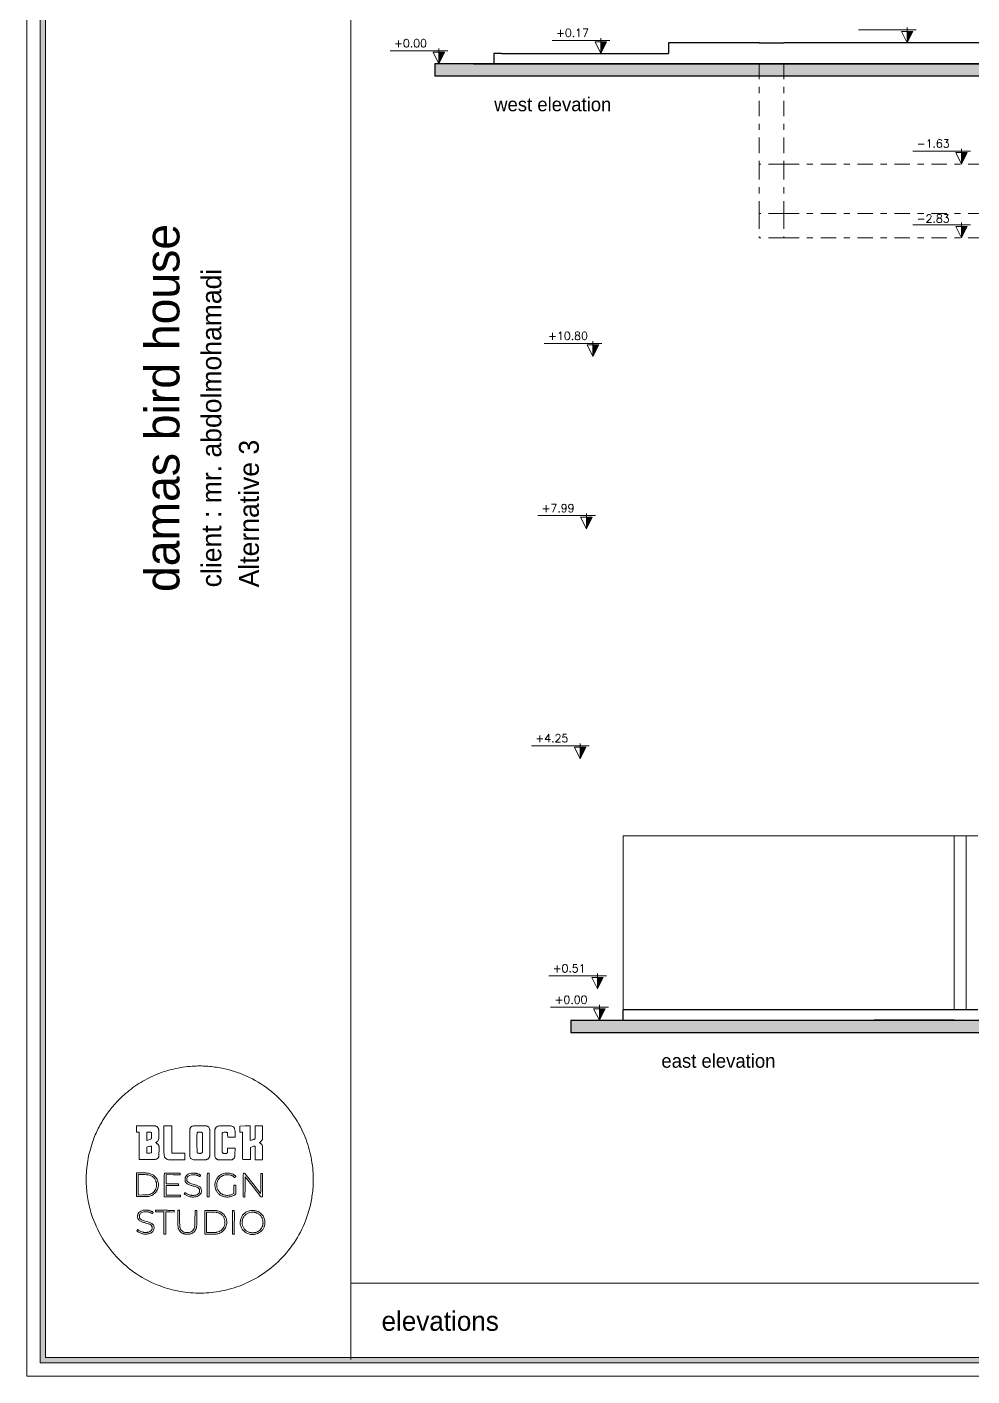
# Model space of a CAD drawing. Header units: metres. Extents: x 294 to 1101, y -498 to -355.
# Drawn here: x 536.16 to 551.52, y -492.8 to -470.87 of the extents above; entities that cross this region are included whole.
import ezdxf

# ---------------------------------------------------------------- set-up
doc = ezdxf.new("R2010")
doc.units = ezdxf.units.M
doc.linetypes.add('DASHDOT2', pattern=[0.5, 0.25, -0.125, 0, -0.125])
for name, color, linetype, lineweight in [('19-JARDINERIA', 80, 'Continuous', 0), ('D', 2, 'Continuous', 13), ('roof', 16, 'DASHDOT2', 18), ('wall', 7, 'Continuous', 25)]:
    doc.layers.add(name, color=color, linetype=linetype, lineweight=lineweight)
doc.layers.add('text', color=3, linetype='Continuous')
doc.styles.add('alalala', font='bgothm.ttf', dxfattribs={"height": 0.2})
doc.styles.add('ROMAND', font='romand.shx', dxfattribs={"height": 0.2})

msp = doc.modelspace()

# ---------------------------------------------------------------- hatches: boundary and pattern name
at = {"layer": '19-JARDINERIA'}
h = msp.add_hatch(color=251, dxfattribs=at)
h.paths.add_polyline_path([(536.373, -492.583), (585.895, -492.583), (585.895, -457.576), (536.373, -457.576)])
h.paths.add_polyline_path([(536.459, -492.497), (585.809, -492.497), (585.809, -457.662), (536.459, -457.662)], flags=16)
at = {"layer": 'wall'}
h = msp.add_hatch(color=256, dxfattribs=at)
h.dxf.hatch_style = 1
h.paths.add_polyline_path([(548.062, -471.47), (547.834, -471.47), (547.758, -471.47), (547.756, -471.47), (547.751, -471.47), (547.746, -471.47), (547.741, -471.47), (547.736, -471.47), (547.731, -471.47), (547.726, -471.47), (547.72, -471.47), (547.715, -471.47), (547.71, -471.47), (547.705, -471.47), (547.7, -471.47), (547.695, -471.47), (547.69, -471.47), (547.686, -471.47), (547.681, -471.47), (547.677, -471.47), (547.673, -471.47), (547.669, -471.47), (547.665, -471.47), (547.662, -471.47), (547.659, -471.47), (547.656, -471.47), (547.654, -471.47), (547.652, -471.47), (547.65, -471.47), (547.648, -471.47), (547.647, -471.47), (547.646, -471.47), (547.646, -471.47), (547.645, -471.47), (547.605, -471.47), (543.418, -471.47), (542.908, -471.47), (542.79, -471.47), (542.79, -471.67), (548.062, -471.67)])
h = msp.add_hatch(color=256, dxfattribs=at)
h.dxf.hatch_style = 1
h.paths.add_polyline_path([(548.462, -471.47), (548.062, -471.47), (548.062, -471.67), (548.462, -471.67)])
h = msp.add_hatch(color=256, dxfattribs=at)
h.dxf.hatch_style = 1
h.paths.add_polyline_path([(553.768, -471.47), (548.462, -471.47), (548.462, -471.67), (553.768, -471.67)])
h = msp.add_hatch(color=256, dxfattribs=at)
h.dxf.hatch_style = 1
h.paths.add_polyline_path([(574.662, -487.015), (574.204, -487.015), (574.019, -487.015), (573.662, -487.015), (573.503, -487.015), (566.428, -487.015), (565.978, -487.015), (564.578, -487.015), (562.436, -487.015), (562.22, -487.015), (561.436, -487.015), (559.129, -487.015), (558.507, -487.015), (558.181, -487.015), (557.795, -487.015), (557.76, -487.015), (557.755, -487.015), (557.751, -487.015), (557.747, -487.015), (557.743, -487.015), (557.739, -487.015), (557.738, -487.015), (557.733, -487.015), (557.728, -487.015), (557.723, -487.015), (557.565, -487.015), (557.562, -487.015), (557.56, -487.015), (557.557, -487.015), (557.555, -487.015), (557.553, -487.015), (557.552, -487.015), (557.55, -487.015), (557.549, -487.015), (557.548, -487.015), (557.539, -487.015), (557.538, -487.015), (557.537, -487.015), (557.535, -487.015), (557.533, -487.015), (557.531, -487.015), (557.522, -487.015), (557.521, -487.015), (557.52, -487.015), (557.518, -487.015), (557.517, -487.015), (557.514, -487.015), (557.512, -487.015), (557.509, -487.015), (557.506, -487.015), (557.502, -487.015), (557.499, -487.015), (556.195, -487.015), (556.05, -487.015), (556.024, -487.015), (555.877, -487.015), (555.866, -487.015), (555.601, -487.015), (555.522, -487.015), (555.507, -487.015), (555.441, -487.015), (555.426, -487.015), (555.41, -487.015), (555.268, -487.015), (555.184, -487.015), (555.096, -487.015), (555.008, -487.015), (554.991, -487.015), (554.941, -487.015), (554.918, -487.015), (554.829, -487.015), (554.812, -487.015), (554.741, -487.015), (554.652, -487.015), (554.636, -487.015), (554.549, -487.015), (554.464, -487.015), (554.396, -487.015), (554.315, -487.015), (554.236, -487.015), (554.159, -487.015), (554.146, -487.015), (554.002, -487.015), (553.95, -487.015), (553.888, -487.015), (553.83, -487.015), (553.825, -487.015), (553.774, -487.015), (553.727, -487.015), (553.711, -487.015), (553.573, -487.015), (553.541, -487.015), (553.522, -487.015), (553.472, -487.015), (553.457, -487.015), (553.44, -487.015), (553.312, -487.015), (553.211, -487.015), (553.191, -487.015), (553.15, -487.015), (553.098, -487.015), (553.077, -487.015), (552.969, -487.015), (552.87, -487.015), (552.822, -487.015), (552.62, -487.015), (551.804, -487.015), (551.231, -487.015), (550.706, -487.015), (545.851, -487.015), (545.003, -487.015), (545.003, -487.215), (574.662, -487.215)])

# ---------------------------------------------------------------- linework, layer by layer
for p, q in [((548.062, -471.13), (546.587, -471.13)), ((546.587, -471.13), (546.587, -471.3)), ((548.062, -471.13), (548.462, -471.13)), ((551.707, -471.13), (548.462, -471.13)), ((543.748, -471.3), (543.748, -471.4)), ((543.872, -471.3), (543.748, -471.3)), ((543.872, -471.3), (546.587, -471.3)), ((542.908, -471.47), (542.79, -471.47)), ((543.748, -471.47), (542.908, -471.47)), ((547.834, -471.47), (542.908, -471.47)), ((543.418, -471.47), (548.062, -471.47)), ((547.834, -471.47), (543.418, -471.47)), ((543.647, -471.47), (543.649, -471.47)), ((543.649, -471.47), (543.652, -471.47)), ((543.652, -471.47), (543.657, -471.47)), ((543.657, -471.47), (543.664, -471.47)), ((543.675, -471.47), (543.677, -471.47)), ((543.677, -471.47), (543.68, -471.47)), ((543.68, -471.47), (543.686, -471.47)), ((543.703, -471.47), (544.896, -471.47)), ((543.704, -471.47), (544.898, -471.47)), ((543.747, -471.47), (543.86, -471.47)), ((543.748, -471.4), (543.748, -471.47)), ((543.872, -471.47), (543.748, -471.47)), ((543.748, -471.47), (543.862, -471.47)), ((543.766, -471.47), (543.767, -471.47)), ((543.767, -471.47), (543.783, -471.47)), ((543.767, -471.47), (543.784, -471.47)), ((543.798, -471.47), (543.799, -471.47)), ((543.799, -471.47), (543.801, -471.47)), ((543.801, -471.47), (543.802, -471.47)), ((543.802, -471.47), (543.804, -471.47)), ((543.804, -471.47), (543.806, -471.47)), ((543.806, -471.47), (543.808, -471.47)), ((543.808, -471.47), (543.811, -471.47)), ((543.811, -471.47), (543.814, -471.47)), ((543.814, -471.47), (543.816, -471.47)), ((543.816, -471.47), (543.819, -471.47)), ((543.819, -471.47), (543.823, -471.47)), ((543.823, -471.47), (543.826, -471.47)), ((543.826, -471.47), (543.829, -471.47)), ((543.829, -471.47), (543.833, -471.47)), ((543.833, -471.47), (543.837, -471.47)), ((543.837, -471.47), (543.84, -471.47)), ((543.84, -471.47), (543.844, -471.47)), ((543.844, -471.47), (543.848, -471.47)), ((543.848, -471.47), (543.852, -471.47)), ((543.852, -471.47), (544.937, -471.47)), ((543.855, -471.47), (544.939, -471.47)), ((543.86, -471.47), (543.861, -471.47)), ((543.861, -471.47), (543.862, -471.47)), ((543.862, -471.47), (543.863, -471.47)), ((543.863, -471.47), (543.864, -471.47)), ((543.864, -471.47), (543.866, -471.47)), ((543.866, -471.47), (543.868, -471.47)), ((543.868, -471.47), (543.869, -471.47)), ((543.869, -471.47), (543.871, -471.47)), ((543.871, -471.47), (543.873, -471.47)), ((547.834, -471.47), (543.872, -471.47)), ((543.873, -471.47), (543.876, -471.47)), ((543.876, -471.47), (543.878, -471.47)), ((543.878, -471.47), (543.88, -471.47)), ((543.88, -471.47), (543.883, -471.47)), ((543.883, -471.47), (543.885, -471.47)), ((543.885, -471.47), (543.888, -471.47)), ((543.888, -471.47), (544.066, -471.47)), ((543.89, -471.47), (544.072, -471.47)), ((544.769, -471.47), (544.783, -471.47)), ((544.769, -471.47), (544.784, -471.47)), ((544.783, -471.47), (544.843, -471.47)), ((544.784, -471.47), (544.845, -471.47)), ((544.787, -471.47), (544.801, -471.47)), ((544.787, -471.47), (544.802, -471.47)), ((544.801, -471.47), (544.859, -471.47)), ((544.802, -471.47), (544.861, -471.47)), ((544.843, -471.47), (544.969, -471.47)), ((544.845, -471.47), (544.972, -471.47)), ((544.859, -471.47), (544.975, -471.47)), ((544.861, -471.47), (544.978, -471.47)), ((544.937, -471.47), (545.419, -471.47)), ((544.939, -471.47), (545.421, -471.47)), ((544.975, -471.47), (545.323, -471.47)), ((544.978, -471.47), (545.325, -471.47)), ((545.069, -471.47), (545.422, -471.47)), ((545.072, -471.47), (545.424, -471.47)), ((545.251, -471.47), (545.259, -471.47)), ((545.251, -471.47), (545.26, -471.47)), ((545.259, -471.47), (545.323, -471.47)), ((545.26, -471.47), (545.325, -471.47)), ((545.269, -471.47), (545.277, -471.47)), ((545.269, -471.47), (545.278, -471.47)), ((545.277, -471.47), (545.345, -471.47)), ((545.278, -471.47), (545.347, -471.47)), ((545.419, -471.47), (546.746, -471.47)), ((545.421, -471.47), (546.748, -471.47)), ((545.422, -471.47), (545.883, -471.47)), ((545.424, -471.47), (545.883, -471.47)), ((545.94, -471.47), (546.433, -471.47)), ((545.94, -471.47), (546.431, -471.47)), ((546.431, -471.47), (546.772, -471.47)), ((546.433, -471.47), (546.775, -471.47)), ((546.739, -471.47), (547.045, -471.47)), ((546.741, -471.47), (547.047, -471.47)), ((546.758, -471.47), (547.05, -471.47)), ((546.76, -471.47), (547.052, -471.47)), ((546.796, -471.47), (546.84, -471.47)), ((546.84, -471.47), (546.885, -471.47)), ((546.885, -471.47), (546.93, -471.47)), ((546.93, -471.47), (546.975, -471.47)), ((547.045, -471.47), (547.052, -471.47)), ((547.05, -471.47), (547.056, -471.47)), ((547.052, -471.47), (547.06, -471.47)), ((547.056, -471.47), (547.063, -471.47)), ((547.06, -471.47), (547.067, -471.47)), ((547.063, -471.47), (547.069, -471.47)), ((547.067, -471.47), (547.075, -471.47)), ((547.069, -471.47), (547.076, -471.47)), ((547.075, -471.47), (547.083, -471.47)), ((547.076, -471.47), (547.082, -471.47)), ((547.082, -471.47), (547.089, -471.47)), ((547.083, -471.47), (547.091, -471.47)), ((547.089, -471.47), (547.095, -471.47)), ((547.091, -471.47), (547.098, -471.47)), ((547.095, -471.47), (547.102, -471.47)), ((547.098, -471.47), (547.106, -471.47)), ((547.102, -471.47), (547.108, -471.47)), ((547.106, -471.47), (547.113, -471.47)), ((547.108, -471.47), (547.115, -471.47)), ((547.113, -471.47), (547.121, -471.47)), ((547.115, -471.47), (547.121, -471.47)), ((547.121, -471.47), (547.128, -471.47)), ((547.121, -471.47), (547.127, -471.47)), ((547.127, -471.47), (547.132, -471.47)), ((547.128, -471.47), (547.135, -471.47)), ((547.132, -471.47), (547.138, -471.47)), ((547.135, -471.47), (547.142, -471.47)), ((547.138, -471.47), (547.176, -471.47)), ((547.14, -471.47), (547.178, -471.47)), ((547.142, -471.47), (547.148, -471.47)), ((547.148, -471.47), (547.19, -471.47)), ((547.15, -471.47), (547.192, -471.47)), ((547.176, -471.47), (547.255, -471.47)), ((547.178, -471.47), (547.256, -471.47)), ((547.182, -471.47), (547.272, -471.47)), ((547.182, -471.47), (547.486, -471.47)), ((547.184, -471.47), (547.274, -471.47)), ((547.184, -471.47), (547.488, -471.47)), ((547.255, -471.47), (547.285, -471.47)), ((547.256, -471.47), (547.286, -471.47)), ((547.272, -471.47), (547.303, -471.47)), ((547.274, -471.47), (547.304, -471.47)), ((547.285, -471.47), (547.293, -471.47)), ((547.286, -471.47), (547.293, -471.47)), ((547.303, -471.47), (547.311, -471.47)), ((547.304, -471.47), (547.311, -471.47)), ((547.529, -471.47), (547.533, -471.47)), ((547.533, -471.47), (547.533, -471.47)), ((547.548, -471.47), (547.553, -471.47)), ((547.553, -471.47), (547.553, -471.47)), ((547.605, -471.47), (547.693, -471.47)), ((547.645, -471.47), (547.646, -471.47)), ((547.646, -471.47), (547.646, -471.47)), ((547.646, -471.47), (547.647, -471.47)), ((547.647, -471.47), (547.648, -471.47)), ((547.648, -471.47), (547.65, -471.47)), ((547.65, -471.47), (547.652, -471.47)), ((547.652, -471.47), (547.654, -471.47)), ((547.654, -471.47), (547.656, -471.47)), ((547.656, -471.47), (547.659, -471.47)), ((547.659, -471.47), (547.662, -471.47)), ((547.662, -471.47), (547.665, -471.47)), ((547.665, -471.47), (547.669, -471.47)), ((547.669, -471.47), (547.673, -471.47)), ((547.673, -471.47), (547.677, -471.47)), ((547.677, -471.47), (547.681, -471.47)), ((547.681, -471.47), (547.686, -471.47)), ((547.686, -471.47), (547.69, -471.47)), ((547.69, -471.47), (547.695, -471.47)), ((547.693, -471.47), (547.693, -471.47)), ((547.693, -471.47), (547.693, -471.47)), ((547.693, -471.47), (547.694, -471.47)), ((547.694, -471.47), (547.694, -471.47)), ((547.694, -471.47), (547.695, -471.47)), ((547.695, -471.47), (547.696, -471.47)), ((547.695, -471.47), (547.7, -471.47)), ((547.696, -471.47), (547.696, -471.47)), ((547.696, -471.47), (547.697, -471.47)), ((547.697, -471.47), (547.699, -471.47)), ((547.699, -471.47), (547.7, -471.47)), ((547.7, -471.47), (547.701, -471.47)), ((547.7, -471.47), (547.705, -471.47)), ((547.701, -471.47), (547.703, -471.47)), ((547.703, -471.47), (547.704, -471.47)), ((547.704, -471.47), (547.706, -471.47)), ((547.705, -471.47), (547.71, -471.47)), ((547.706, -471.47), (547.708, -471.47)), ((547.708, -471.47), (547.709, -471.47)), ((547.709, -471.47), (547.711, -471.47)), ((547.71, -471.47), (547.715, -471.47)), ((547.711, -471.47), (547.713, -471.47)), ((547.713, -471.47), (547.715, -471.47)), ((547.715, -471.47), (547.717, -471.47)), ((547.715, -471.47), (547.72, -471.47)), ((547.717, -471.47), (547.719, -471.47)), ((547.719, -471.47), (547.721, -471.47)), ((547.72, -471.47), (547.726, -471.47)), ((547.721, -471.47), (547.723, -471.47)), ((547.723, -471.47), (547.726, -471.47)), ((547.726, -471.47), (547.728, -471.47)), ((547.726, -471.47), (547.731, -471.47)), ((547.728, -471.47), (547.73, -471.47)), ((547.73, -471.47), (547.732, -471.47)), ((547.731, -471.47), (547.736, -471.47)), ((547.732, -471.47), (547.734, -471.47)), ((547.734, -471.47), (547.736, -471.47)), ((547.736, -471.47), (547.738, -471.47)), ((547.736, -471.47), (547.741, -471.47)), ((547.738, -471.47), (547.74, -471.47)), ((547.74, -471.47), (547.742, -471.47)), ((547.741, -471.47), (547.746, -471.47)), ((547.742, -471.47), (547.744, -471.47)), ((547.744, -471.47), (547.745, -471.47)), ((547.745, -471.47), (547.747, -471.47)), ((547.746, -471.47), (547.751, -471.47)), ((547.747, -471.47), (547.749, -471.47)), ((547.749, -471.47), (547.75, -471.47)), ((547.75, -471.47), (547.751, -471.47)), ((547.751, -471.47), (547.753, -471.47)), ((547.751, -471.47), (547.756, -471.47)), ((547.753, -471.47), (547.754, -471.47)), ((547.754, -471.47), (547.755, -471.47)), ((547.755, -471.47), (547.756, -471.47)), ((547.756, -471.47), (547.756, -471.47)), ((547.756, -471.47), (547.757, -471.47)), ((547.756, -471.47), (547.761, -471.47)), ((547.757, -471.47), (547.757, -471.47)), ((547.757, -471.47), (547.758, -471.47)), ((547.758, -471.47), (547.847, -471.47)), ((547.758, -471.47), (547.758, -471.47)), ((547.758, -471.47), (547.758, -471.47)), ((547.761, -471.47), (547.766, -471.47)), ((547.766, -471.47), (547.77, -471.47)), ((547.77, -471.47), (547.774, -471.47)), ((547.774, -471.47), (547.778, -471.47)), ((547.778, -471.47), (547.782, -471.47)), ((547.782, -471.47), (547.786, -471.47)), ((547.786, -471.47), (547.789, -471.47)), ((547.789, -471.47), (547.792, -471.47)), ((547.792, -471.47), (547.795, -471.47)), ((547.795, -471.47), (547.797, -471.47)), ((547.797, -471.47), (547.8, -471.47)), ((547.8, -471.47), (547.801, -471.47)), ((547.801, -471.47), (547.803, -471.47)), ((547.803, -471.47), (547.804, -471.47)), ((547.804, -471.47), (547.805, -471.47)), ((547.805, -471.47), (547.805, -471.47)), ((547.805, -471.47), (547.806, -471.47)), ((548.062, -471.47), (547.834, -471.47)), ((548.682, -471.47), (547.834, -471.47)), ((555.268, -471.47), (547.834, -471.47)), ((548.682, -471.47), (547.834, -471.47)), ((555.268, -471.47), (547.834, -471.47)), ((548.062, -471.47), (548.248, -471.47)), ((548.248, -471.47), (548.462, -471.47)), ((548.462, -471.47), (553.768, -471.47)), ((583.827, -471.67), (542.79, -471.67)), ((549.931, -486.845), (545.851, -486.845)), ((545.851, -487.015), (545.851, -486.845)), ((550.883, -486.845), (549.931, -486.845)), ((551.231, -486.845), (550.883, -486.845)), ((551.231, -486.845), (551.231, -486.845)), ((551.425, -486.845), (551.231, -486.845)), ((551.618, -486.845), (551.425, -486.845)), ((545.003, -487.015), (545.851, -487.015)), ((545.003, -487.015), (545.851, -487.015)), ((545.851, -487.015), (549.931, -487.015)), ((545.851, -487.015), (573.562, -487.015)), ((545.851, -487.015), (550.706, -487.015)), ((545.851, -487.015), (573.562, -487.015)), ((545.851, -487.015), (550.706, -487.015)), ((550.883, -487.015), (549.931, -487.015)), ((550.706, -487.015), (551.231, -487.015)), ((550.706, -487.015), (551.231, -487.015)), ((551.231, -487.015), (550.883, -487.015)), ((551.231, -487.015), (551.231, -487.015)), ((551.231, -487.015), (552.62, -487.015)), ((551.231, -487.015), (583.931, -487.015)), ((551.231, -487.015), (552.025, -487.015)), ((551.231, -487.015), (552.314, -487.015)), ((551.231, -487.015), (583.931, -487.015)), ((551.231, -487.015), (552.025, -487.015)), ((551.231, -487.015), (552.314, -487.015))]:
    msp.add_line(p, q)
at = {"layer": '19-JARDINERIA', "color": 251}
for p, q in [((541.424, -457.363), (541.424, -492.525)), ((545.851, -486.845), (545.851, -484.015)), ((545.851, -484.015), (551.231, -484.015)), ((551.231, -486.845), (551.231, -484.015)), ((551.425, -484.015), (551.231, -484.015)), ((551.425, -486.845), (551.425, -484.015)), ((551.618, -484.015), (551.425, -484.015)), ((541.424, -491.287), (585.809, -491.287))]:
    msp.add_line(p, q, dxfattribs=at)
for points in [[(536.16, -492.796), (586.108, -492.796), (586.108, -457.363), (536.16, -457.363)], [(536.373, -492.583), (585.895, -492.583), (585.895, -457.576), (536.373, -457.576)], [(536.459, -492.497), (585.809, -492.497), (585.809, -457.662), (536.459, -457.662)]]:
    msp.add_lwpolyline(points, close=True, dxfattribs=at)
for points in [[(538.885, -487.759, 0.041698), (538.58, -487.798, 0.041727), (538.286, -487.887, 0.041739), (538.011, -488.024, 0.041776), (537.763, -488.205, 0.031335), (537.597, -488.367, 0.03116), (537.453, -488.548, 0.031255), (537.333, -488.746, 0.03198), (537.239, -488.956, 0.020392), (537.19, -489.107, 0.022073), (537.154, -489.258, 0.022032), (537.132, -489.412, 0.020157), (537.123, -489.572, 0.018155), (537.126, -489.711, 0.019099), (537.138, -489.848, 0.019137), (537.162, -489.983, 0.018391), (537.195, -490.118, 0.058754), (537.361, -490.512, 0.058098), (537.615, -490.858, 0.058063), (537.942, -491.137, 0.058546), (538.324, -491.333, 0.046043), (538.65, -491.421, 0.04583), (538.988, -491.448, 0.045841), (539.325, -491.414, 0.046108), (539.65, -491.318, 0.054866), (540.006, -491.129, 0.054622), (540.313, -490.867, 0.054648), (540.556, -490.544, 0.055021), (540.722, -490.178, 0.015337), (540.754, -490.07, 0.015571), (540.779, -489.961, 0.015221), (540.797, -489.849, 0.013286), (540.81, -489.73, 0.016781), (540.812, -489.68, 0.003885), (540.812, -489.596, 0.003903), (540.811, -489.512, 0.016478), (540.809, -489.462, 0.021157), (540.786, -489.284, 0.023704), (540.749, -489.116, 0.024033), (540.696, -488.953, 0.023043), (540.628, -488.795, 0.057962), (540.399, -488.437, 0.057585), (540.094, -488.14, 0.057632), (539.729, -487.921, 0.05824), (539.325, -487.792, 0.014782), (539.216, -487.774, 0.014774), (539.105, -487.762, 0.01482), (538.995, -487.757, 0.015111)], [(538.254, -488.734, -0.059046), (538.27, -488.741, -0.064503), (538.283, -488.752, -0.063038), (538.293, -488.766, -0.052581), (538.3, -488.783, -0.035992), (538.302, -488.793, -0.021113), (538.303, -488.805, -0.010202), (538.304, -488.825, -0.001459), (538.305, -488.864, -0.001527), (538.305, -488.902, -0.009007), (538.305, -488.921, -0.017216), (538.304, -488.934, -0.038332), (538.303, -488.943, -0.044505), (538.297, -488.958, -0.05456), (538.29, -488.971, -0.050594), (538.279, -488.983, -0.03134), (538.264, -488.994, 0.013037), (538.26, -488.997, 0.021259), (538.256, -489, 0.016667), (538.254, -489.002, 0.343639), (538.254, -489.003, 0.0964), (538.255, -489.004, 0.002963), (538.259, -489.008, 0.005724), (538.265, -489.012, 0.003918), (538.271, -489.016, -0.027645), (538.284, -489.025, -0.044972), (538.293, -489.035, -0.051047), (538.3, -489.045, -0.052588), (538.305, -489.056, -0.048208), (538.306, -489.065, -0.017179), (538.307, -489.078, -0.008514), (538.307, -489.099, -0.001236), (538.307, -489.141, -0.002714), (538.305, -489.193, -0.019197), (538.304, -489.218, -0.040799), (538.301, -489.233, -0.071712), (538.296, -489.245, -0.049264), (538.29, -489.252, -0.036447), (538.283, -489.259, -0.035932), (538.274, -489.265, -0.043254), (538.265, -489.27, -0.044611), (538.245, -489.275, -0.030039), (538.222, -489.278, -0.013319), (538.185, -489.279, -0.001576), (538.102, -489.279), (537.983, -489.279), (537.983, -489.057), (537.983, -488.835), (537.969, -488.835, -0.007826), (537.964, -488.834, -0.005984), (537.957, -488.834, -0.006054), (537.952, -488.834, -0.014191), (537.947, -488.833), (537.938, -488.832), (537.938, -488.782), (537.938, -488.732), (537.943, -488.731, -0.048374), (537.946, -488.731, -0.00016), (537.989, -488.73, -0.000889), (538.038, -488.73, -0.000557), (538.095, -488.73, -0.000514), (538.184, -488.731, -0.004698), (538.222, -488.731, -0.008642), (538.244, -488.732, -0.06747)], [(538.107, -488.902, 0.002221), (538.107, -488.927, 0.003704), (538.108, -488.949, 0.000552), (538.108, -488.968, 0.406646), (538.109, -488.969, 0.08267), (538.114, -488.968, 0.001498), (538.14, -488.959, 0.00197), (538.166, -488.949, 0.059127), (538.172, -488.946, 0.039972), (538.174, -488.945, 0.020829), (538.177, -488.942, 0.020578), (538.179, -488.939, 0.029459), (538.181, -488.937, 0.078838), (538.183, -488.932, 0.039123), (538.184, -488.925, 0.017029), (538.185, -488.913, 0.00204), (538.185, -488.887), (538.185, -488.844), (538.18, -488.839, 0.084595), (538.176, -488.836, 0.081607), (538.171, -488.835, 0.028435), (538.163, -488.835, 0.002101), (538.141, -488.835), (538.107, -488.835)], [(538.513, -488.949, 0.000328), (538.513, -489.078, 0.003103), (538.514, -489.133, 0.002168), (538.514, -489.167, 0.193099), (538.516, -489.171, 0.18334), (538.52, -489.173, 0.007882), (538.536, -489.174, 0.006391), (538.563, -489.174, 0.00075), (538.623, -489.174), (538.727, -489.174), (538.727, -489.228), (538.727, -489.281), (538.707, -489.282, -0.018339), (538.669, -489.283, -0.001582), (538.571, -489.283, -0.000673), (538.468, -489.281, -0.055283), (538.452, -489.279, -0.050464), (538.434, -489.273, -0.052118), (538.418, -489.263, -0.055006), (538.405, -489.251, -0.072459), (538.396, -489.237, -0.069353), (538.391, -489.217, -0.026197), (538.388, -489.188, -0.008188), (538.387, -489.134, -0.000462), (538.387, -488.966), (538.387, -488.73), (538.45, -488.73), (538.513, -488.73)], [(539.078, -488.732, -0.056866), (539.095, -488.739, -0.071784), (539.109, -488.748, -0.071837), (539.12, -488.761, -0.057056), (539.127, -488.778, -0.034608), (539.13, -488.787, -0.024553), (539.131, -488.798, -0.012031), (539.132, -488.815, -0.00174), (539.133, -488.849, -0.003989), (539.133, -488.881, -0.000891), (539.133, -488.936, -0.000925), (539.133, -489, -0.000894), (539.133, -489.064, -0.000367), (539.132, -489.167, -0.005963), (539.131, -489.202, -0.017732), (539.13, -489.221, -0.057558), (539.127, -489.233, -0.051877), (539.121, -489.247, -0.055884), (539.111, -489.26, -0.05551), (539.099, -489.27, -0.050012), (539.084, -489.278, -0.058453), (539.075, -489.28, -0.026551), (539.062, -489.282, -0.009255), (539.04, -489.282, -0.000667), (538.977, -489.283, -0.001563), (538.934, -489.283, -0.003388), (538.901, -489.283, -0.003108), (538.876, -489.282, -0.032054), (538.866, -489.281, -0.073099), (538.844, -489.274, -0.086592), (538.826, -489.262, -0.085558), (538.814, -489.244, -0.069419), (538.807, -489.221, -0.039837), (538.805, -489.199, -0.000286), (538.805, -489.012, -0.000459), (538.805, -488.831, -0.023763), (538.806, -488.796, -0.030316), (538.809, -488.781, -0.052134), (538.813, -488.768, -0.057182), (538.819, -488.758, -0.046033), (538.828, -488.748, -0.086422), (538.846, -488.737, -0.066053), (538.869, -488.731, -0.029049), (538.906, -488.729, -0.003624), (538.986, -488.729, -0.001426), (539.028, -488.729, -0.007292), (539.052, -488.73, -0.012917), (539.067, -488.731, -0.034131)], [(538.929, -488.838, 0.070318), (538.927, -488.84, 0.029422), (538.926, -488.843, 0.028391), (538.925, -488.847, 0.032811), (538.924, -488.85, 0.034229), (538.924, -488.857, 0.000366), (538.923, -488.901, 0.001159), (538.923, -488.952, 0.000753), (538.923, -489.012), (538.924, -489.165), (538.928, -489.169, 0.079498), (538.931, -489.171, 0.049002), (538.936, -489.173, 0.029759), (538.942, -489.174, 0.007661), (538.953, -489.176, 0.008601), (538.961, -489.177, 0.009308), (538.969, -489.177, 0.008886), (538.976, -489.177, 0.043789), (538.979, -489.177, 0.019897), (538.99, -489.175, 0.027605), (538.999, -489.172, 0.029884), (539.006, -489.169, 0.123269), (539.009, -489.166, 0.145365), (539.011, -489.161, 0.003815), (539.012, -489.136, 0.004071), (539.012, -489.095, 0.000513), (539.012, -489.006, 0.000799), (539.012, -488.934, 0.002518), (539.012, -488.886, 0.001196), (539.011, -488.85, 0.079511), (539.01, -488.844, 0.037007), (539.009, -488.842, 0.033047), (539.008, -488.84, 0.034579), (539.006, -488.838, 0.081582), (539.005, -488.836, 0.106279), (539.002, -488.836, 0.004361), (538.992, -488.835, 0.007425), (538.98, -488.835, 0.005182), (538.967, -488.835, 0.002529), (538.947, -488.835, 0.02212), (538.938, -488.835, 0.053537), (538.932, -488.836, 0.118772)], [(539.492, -488.735, -0.067475), (539.508, -488.743, -0.067518), (539.521, -488.754, -0.063309), (539.531, -488.769, -0.048857), (539.538, -488.787, -0.03915), (539.54, -488.795, -0.013628), (539.541, -488.808, -0.008772), (539.542, -488.826, -0.002304), (539.542, -488.855), (539.543, -488.912), (539.521, -488.913, -0.006648), (539.51, -488.913, -0.00242), (539.494, -488.914, -0.002399), (539.477, -488.914, -0.002863), (539.461, -488.914), (539.423, -488.914), (539.422, -488.881, 0.006279), (539.421, -488.857, 0.047723), (539.419, -488.846, 0.118885), (539.416, -488.84, 0.147402), (539.411, -488.837, 0.064274), (539.4, -488.835, 0.006437), (539.374, -488.835, 0.004299), (539.348, -488.836, 0.122112), (539.341, -488.838, 0.082282), (539.339, -488.839, 0.037303), (539.338, -488.842, 0.035631), (539.336, -488.845, 0.040749), (539.335, -488.848, 0.063653), (539.334, -488.854, 0.000995), (539.333, -488.892, 0.002246), (539.333, -488.941, 0.000897), (539.333, -489.008, 0.000562), (539.333, -489.093, 0.003889), (539.333, -489.134, 0.003795), (539.334, -489.16, 0.111544), (539.336, -489.166, 0.118299), (539.34, -489.172, 0.095612), (539.348, -489.175, 0.050103), (539.359, -489.177, 0.010251), (539.38, -489.177, 0.00347), (539.397, -489.177, 0.026474), (539.405, -489.177, 0.057755), (539.41, -489.176, 0.072742), (539.414, -489.173, 0.103263), (539.418, -489.168, 0.086675), (539.421, -489.162, 0.036817), (539.422, -489.151, 0.004478), (539.422, -489.126), (539.422, -489.095), (539.482, -489.095), (539.543, -489.095), (539.542, -489.136, -0.003433), (539.54, -489.175, -0.006518), (539.539, -489.207, -0.005661), (539.537, -489.231, -0.061372), (539.535, -489.24, -0.060172), (539.529, -489.253, -0.056861), (539.52, -489.264, -0.054174), (539.508, -489.273, -0.045883), (539.494, -489.28, -0.058714), (539.485, -489.282, -0.024739), (539.471, -489.283, -0.008506), (539.447, -489.284, -0.00059), (539.378, -489.284, -0.000571), (539.308, -489.284, -0.008771), (539.284, -489.283, -0.026418), (539.27, -489.282, -0.057706), (539.261, -489.28, -0.053755), (539.249, -489.273, -0.04569), (539.238, -489.265, -0.043916), (539.228, -489.254, -0.04141), (539.221, -489.241), (539.213, -489.226), (539.213, -489.019, -0.000676), (539.213, -488.929, -0.00162), (539.213, -488.862, -0.000863), (539.213, -488.81, -0.035696), (539.214, -488.799, -0.02665), (539.217, -488.784, -0.045075), (539.222, -488.772, -0.048463), (539.228, -488.762, -0.037141), (539.237, -488.752, -0.082526), (539.254, -488.739, -0.081378), (539.275, -488.733, -0.032187), (539.309, -488.731, -0.003066), (539.393, -488.731, -0.000882), (539.447, -488.731, -0.009372), (539.469, -488.732, -0.023617), (539.482, -488.733, -0.042447)], [(539.991, -488.829, -0.001902), (539.991, -488.897, -0.015552), (539.989, -488.928, -0.035144), (539.987, -488.946, -0.065957), (539.982, -488.961, -0.045523), (539.976, -488.969, -0.025906), (539.968, -488.979, -0.025523), (539.959, -488.987, -0.03524), (539.95, -488.994, 0.019089), (539.946, -488.997, 0.038569), (539.943, -488.999, 0.050353), (539.942, -489.002, 0.191994), (539.941, -489.003, 0.151611), (539.942, -489.005, 0.014249), (539.946, -489.008, 0.017241), (539.95, -489.012, 0.012721), (539.955, -489.016, -0.01051), (539.967, -489.024, -0.042377), (539.974, -489.03, -0.052572), (539.979, -489.037, -0.022466), (539.984, -489.046), (539.99, -489.059), (539.99, -489.17), (539.99, -489.28), (539.931, -489.28), (539.872, -489.28), (539.871, -489.175, 0.000698), (539.87, -489.112, 0.006998), (539.87, -489.086, 0.01284), (539.869, -489.071, 0.122831), (539.867, -489.065, 0.168586), (539.861, -489.061, 0.107061), (539.853, -489.06, 0.050627), (539.841, -489.063, 0.010002), (539.82, -489.07), (539.791, -489.08), (539.791, -489.18), (539.791, -489.279), (539.729, -489.279), (539.668, -489.279), (539.666, -489.26, -0.014705), (539.666, -489.247, -0.000406), (539.665, -489.187, -0.000836), (539.665, -489.117, -0.000573), (539.665, -489.038), (539.665, -488.835), (539.643, -488.834), (539.621, -488.834), (539.621, -488.783), (539.621, -488.733), (539.705, -488.732), (539.789, -488.732), (539.789, -488.851), (539.789, -488.97), (539.821, -488.96, 0.004385), (539.844, -488.952, 0.030307), (539.855, -488.947, 0.063352), (539.862, -488.942, 0.076956), (539.866, -488.937, 0.109274), (539.869, -488.93, 0.017341), (539.87, -488.917, 0.00782), (539.87, -488.892, 0.000685), (539.871, -488.83), (539.871, -488.73), (539.931, -488.73), (539.99, -488.731)], [(538.137, -489.068), (538.107, -489.078), (538.107, -489.125), (538.107, -489.173), (538.142, -489.172, 0.008433), (538.172, -489.171, 0.161241), (538.18, -489.168, 0.195562), (538.184, -489.16, 0.013428), (538.186, -489.136, 0.015461), (538.186, -489.113, 0.013967), (538.186, -489.089, 0.008942), (538.184, -489.067, 0.149434), (538.181, -489.061, 0.191285), (538.177, -489.059, 0.069558), (538.169, -489.059, 0.034893), (538.157, -489.061, 0.007014)], [(538.135, -489.5, -0.067071), (538.193, -489.519, -0.077828), (538.24, -489.552, -0.080234), (538.274, -489.598, -0.077425), (538.293, -489.652, -0.08701), (538.293, -489.725, -0.096903), (538.267, -489.792, -0.097985), (538.219, -489.843, -0.091063), (538.153, -489.873, -0.028566), (538.132, -489.878, -0.021148), (538.108, -489.88, -0.012961), (538.075, -489.881, -0.003088), (538.02, -489.881), (537.939, -489.881), (537.939, -489.729, -0.000886), (537.938, -489.668, -0.001025), (537.938, -489.61, -0.000914), (537.939, -489.561, -0.006059), (537.939, -489.536), (537.941, -489.495), (538.03, -489.496, -0.001409), (538.076, -489.496, -0.005296), (538.104, -489.497, -0.007815), (538.124, -489.498, -0.030155)], [(537.969, -489.614, -0.001149), (537.969, -489.655, -0.000783), (537.969, -489.701, -0.000789), (537.968, -489.745, -0.001591), (537.968, -489.78), (537.967, -489.855), (538.045, -489.854, 0.001523), (538.086, -489.853, 0.006455), (538.11, -489.852, 0.010037), (538.126, -489.851, 0.03849), (538.136, -489.85, 0.043707), (538.174, -489.837, 0.056856), (538.205, -489.819, 0.060078), (538.23, -489.795, 0.057999), (538.249, -489.766, 0.024507), (538.257, -489.748, 0.036685), (538.262, -489.732, 0.034068), (538.264, -489.714, 0.01773), (538.265, -489.691, 0.017465), (538.265, -489.667, 0.035583), (538.262, -489.649, 0.038286), (538.257, -489.632, 0.023802), (538.249, -489.612, 0.038483), (538.236, -489.59, 0.045973), (538.22, -489.571, 0.045689), (538.201, -489.555, 0.037251), (538.178, -489.542, 0.039262), (538.152, -489.532, 0.039794), (538.124, -489.526, 0.026274), (538.087, -489.523, 0.006926), (538.028, -489.522), (537.969, -489.522)], [(538.577, -489.498), (538.651, -489.499), (538.651, -489.507, -0.013798), (538.651, -489.51, -0.009073), (538.651, -489.514, -0.009131), (538.65, -489.517, -0.01735), (538.65, -489.52), (538.649, -489.526), (538.535, -489.525), (538.422, -489.523), (538.422, -489.599), (538.422, -489.674), (538.523, -489.674), (538.625, -489.675), (538.625, -489.688), (538.626, -489.701), (538.524, -489.701), (538.422, -489.701), (538.421, -489.743, 0.002056), (538.421, -489.762, 0.001371), (538.42, -489.783, 0.00138), (538.42, -489.804, 0.002706), (538.42, -489.821), (538.42, -489.856), (538.538, -489.856), (538.657, -489.856), (538.657, -489.87), (538.657, -489.883), (538.524, -489.883), (538.392, -489.883), (538.391, -489.731, -0.000881), (538.391, -489.67, -0.001021), (538.391, -489.612, -0.000909), (538.391, -489.563, -0.00607), (538.392, -489.538), (538.393, -489.497), (538.448, -489.497, -0.001705), (538.474, -489.497, -0.000776), (538.508, -489.497, -0.000769), (538.544, -489.498, -0.001057)], [(538.893, -489.499, -0.012324), (538.9, -489.5, -0.006493), (538.909, -489.502, -0.006456), (538.917, -489.504, -0.009892), (538.925, -489.506, -0.025226), (538.939, -489.511, -0.012166), (538.957, -489.518, -0.008172), (538.974, -489.526, -0.104626), (538.979, -489.531, -0.158469), (538.98, -489.533, -0.066919), (538.98, -489.535, -0.040853), (538.979, -489.539, -0.012467), (538.976, -489.544, -0.011997), (538.974, -489.549, -0.019796), (538.973, -489.552, -0.01467), (538.971, -489.555, -0.362052), (538.97, -489.555, -0.010082), (538.969, -489.554, -0.000157), (538.963, -489.551, -0.000419), (538.956, -489.548, -0.000277), (538.948, -489.544, 0.021198), (538.929, -489.535, 0.033964), (538.911, -489.53, 0.032992), (538.893, -489.526, 0.018656), (538.871, -489.525, 0.040633), (538.833, -489.526, 0.070188), (538.802, -489.535, 0.085456), (538.779, -489.549, 0.09772), (538.764, -489.57, 0.022935), (538.761, -489.577, 0.040789), (538.76, -489.583, 0.033558), (538.759, -489.589, 0.010848), (538.759, -489.599, 0.02987), (538.76, -489.613, 0.062161), (538.762, -489.624, 0.067177), (538.767, -489.633, 0.04056), (538.775, -489.642, 0.058402), (538.789, -489.653, 0.039794), (538.807, -489.662, 0.024182), (538.834, -489.671, 0.005946), (538.878, -489.683, -0.010468), (538.915, -489.694, -0.030325), (538.94, -489.704, -0.042307), (538.959, -489.714, -0.047764), (538.975, -489.727, -0.074768), (538.987, -489.744, -0.063784), (538.994, -489.764, -0.061525), (538.997, -489.786, -0.060349), (538.994, -489.809, -0.072466), (538.983, -489.834, -0.075425), (538.966, -489.854, -0.068731), (538.942, -489.87, -0.047185), (538.911, -489.882, -0.038729), (538.893, -489.885, -0.018903), (538.868, -489.887, -0.018837), (538.843, -489.887, -0.030589), (538.822, -489.885, -0.029224), (538.795, -489.878, -0.030124), (538.769, -489.869, -0.031969), (538.746, -489.858, -0.049327), (538.728, -489.844), (538.717, -489.835), (538.722, -489.826, 0.000212), (538.724, -489.823, 0.000231), (538.726, -489.82, 0.000216), (538.728, -489.817, 0.001141), (538.729, -489.816, -0.296279), (538.73, -489.815, -0.091505), (538.732, -489.816, -0.040165), (538.736, -489.818, -0.008394), (538.743, -489.823, 0.039562), (538.759, -489.835, 0.028838), (538.78, -489.845, 0.028038), (538.802, -489.853, 0.030737), (538.824, -489.858, 0.032984), (538.84, -489.86, 0.01349), (538.862, -489.86, 0.013445), (538.884, -489.859, 0.034453), (538.9, -489.857, 0.045244), (538.92, -489.851, 0.056803), (538.938, -489.841, 0.061567), (538.952, -489.829, 0.070593), (538.961, -489.814, 0.022451), (538.964, -489.808, 0.038415), (538.966, -489.802, 0.033901), (538.966, -489.796, 0.013598), (538.966, -489.787, 0.037622), (538.965, -489.774, 0.055484), (538.962, -489.762, 0.059628), (538.957, -489.753, 0.053231), (538.949, -489.744, 0.043098), (538.936, -489.733, 0.043868), (538.92, -489.725, 0.028273), (538.899, -489.718, 0.007066), (538.863, -489.708, -0.00898), (538.815, -489.694, -0.031871), (538.786, -489.683, -0.04873), (538.765, -489.672, -0.0573), (538.748, -489.657, -0.04017), (538.74, -489.646, -0.053176), (538.734, -489.634, -0.048647), (538.731, -489.622, -0.027056), (538.729, -489.606, -0.025976), (538.729, -489.591, -0.040785), (538.731, -489.578, -0.041173), (538.735, -489.566, -0.027118), (538.741, -489.553, -0.111272), (538.764, -489.526, -0.074821), (538.8, -489.507, -0.065866), (538.844, -489.498, -0.054101)], [(539.121, -489.566, -0.002465), (539.121, -489.6, -0.000803), (539.121, -489.65, -0.0008), (539.121, -489.705, -0.000901), (539.12, -489.759), (539.119, -489.886), (539.105, -489.885), (539.091, -489.884), (539.09, -489.733, -0.000882), (539.09, -489.672, -0.001023), (539.09, -489.614, -0.00091), (539.091, -489.565, -0.006066), (539.091, -489.54), (539.092, -489.499), (539.106, -489.499), (539.12, -489.5)], [(539.446, -489.499, -0.030605), (539.472, -489.504, -0.032879), (539.498, -489.512, -0.034031), (539.521, -489.524, -0.038646), (539.541, -489.537, -0.005718), (539.547, -489.542, -0.00885), (539.552, -489.546, -0.003903), (539.556, -489.55, -0.208923), (539.556, -489.551, -0.174443), (539.556, -489.552, -0.006664), (539.554, -489.555, -0.011255), (539.551, -489.558, -0.00762), (539.547, -489.562), (539.538, -489.571), (539.534, -489.567, 0.047186), (539.527, -489.561, 0.014683), (539.516, -489.553, 0.015177), (539.504, -489.545, 0.026172), (539.494, -489.54, 0.05074), (539.465, -489.53, 0.038572), (539.433, -489.525, 0.037661), (539.399, -489.526, 0.0417), (539.367, -489.531, 0.035442), (539.353, -489.536, 0.017971), (539.337, -489.543, 0.017899), (539.32, -489.552, 0.028868), (539.307, -489.561, 0.049173), (539.287, -489.58, 0.044992), (539.27, -489.603, 0.043992), (539.257, -489.629, 0.042562), (539.248, -489.658, 0.038157), (539.246, -489.675, 0.017544), (539.246, -489.698, 0.017469), (539.247, -489.72, 0.041874), (539.25, -489.737, 0.044724), (539.258, -489.759, 0.030404), (539.271, -489.783, 0.030639), (539.287, -489.804, 0.050626), (539.302, -489.82, 0.038552), (539.326, -489.837, 0.04432), (539.352, -489.849, 0.04335), (539.379, -489.856, 0.034282), (539.41, -489.86, 0.030736), (539.439, -489.859, 0.03875), (539.466, -489.855, 0.041329), (539.491, -489.847, 0.045033), (539.513, -489.835), (539.525, -489.827), (539.525, -489.76), (539.525, -489.693), (539.539, -489.694), (539.553, -489.694), (539.554, -489.766), (539.554, -489.838), (539.546, -489.845, -0.042464), (539.52, -489.863, -0.045284), (539.492, -489.875, -0.042718), (539.461, -489.883, -0.031191), (539.425, -489.887, -0.016351), (539.401, -489.887, -0.027617), (539.381, -489.885, -0.029261), (539.362, -489.881, -0.021454), (539.342, -489.875, -0.060219), (539.301, -489.855, -0.059339), (539.266, -489.825, -0.059872), (539.239, -489.788, -0.063479), (539.222, -489.746, -0.067419), (539.215, -489.69, -0.069592), (539.224, -489.634, -0.071269), (539.247, -489.584, -0.076631), (539.283, -489.544, -0.054514), (539.318, -489.521, -0.050972), (539.358, -489.505, -0.050144), (539.401, -489.498, -0.049255)], [(539.829, -489.667), (539.957, -489.832), (539.959, -489.783, 0.003119), (539.959, -489.757, 0.000795), (539.96, -489.715, 0.00081), (539.96, -489.667, 0.000821), (539.96, -489.619), (539.96, -489.503), (539.975, -489.503), (539.989, -489.503), (539.989, -489.695), (539.988, -489.886), (539.976, -489.886), (539.964, -489.886), (539.835, -489.722), (539.707, -489.557), (539.706, -489.672, 0.000182), (539.705, -489.72, 0.000177), (539.705, -489.768, 0.000174), (539.704, -489.811, 0.000652), (539.704, -489.837), (539.704, -489.888), (539.69, -489.887), (539.676, -489.886), (539.675, -489.735, -0.000883), (539.675, -489.674, -0.001023), (539.675, -489.616, -0.000911), (539.675, -489.566, -0.006066), (539.676, -489.542), (539.677, -489.501), (539.689, -489.501), (539.701, -489.502)], [(538.122, -490.101, -0.012324), (538.129, -490.102, -0.006493), (538.137, -490.104, -0.006456), (538.146, -490.106, -0.009892), (538.154, -490.108, -0.025226), (538.168, -490.113, -0.012166), (538.186, -490.121, -0.008172), (538.203, -490.129, -0.104626), (538.208, -490.133, -0.158469), (538.209, -490.135, -0.066919), (538.209, -490.137, -0.040853), (538.207, -490.141, -0.012467), (538.205, -490.147, -0.011997), (538.203, -490.151, -0.019796), (538.201, -490.154, -0.01467), (538.2, -490.157, -0.362052), (538.199, -490.157, -0.010082), (538.198, -490.157, -0.000157), (538.192, -490.154, -0.000419), (538.185, -490.15, -0.000277), (538.177, -490.146, 0.021198), (538.158, -490.137, 0.033964), (538.14, -490.132, 0.032992), (538.122, -490.129, 0.018656), (538.099, -490.127, 0.040633), (538.061, -490.128, 0.070188), (538.031, -490.137, 0.085456), (538.008, -490.152, 0.09772), (537.993, -490.172, 0.022935), (537.99, -490.179, 0.040789), (537.989, -490.185, 0.033558), (537.988, -490.191, 0.010848), (537.988, -490.201, 0.02987), (537.989, -490.215, 0.062161), (537.991, -490.226, 0.067177), (537.996, -490.235, 0.04056), (538.004, -490.244, 0.058402), (538.018, -490.255, 0.039794), (538.036, -490.264, 0.024182), (538.062, -490.273, 0.005946), (538.107, -490.285, -0.010468), (538.144, -490.296, -0.030325), (538.169, -490.306, -0.042307), (538.188, -490.316, -0.047764), (538.203, -490.329, -0.074768), (538.216, -490.346, -0.063784), (538.223, -490.366, -0.061525), (538.226, -490.388, -0.060349), (538.223, -490.411, -0.072466), (538.212, -490.436, -0.075425), (538.195, -490.456, -0.068731), (538.171, -490.472, -0.047185), (538.14, -490.484, -0.038729), (538.121, -490.487, -0.018903), (538.097, -490.489, -0.018837), (538.072, -490.489, -0.030589), (538.051, -490.487, -0.029224), (538.024, -490.481, -0.030124), (537.998, -490.471, -0.031969), (537.975, -490.46, -0.049327), (537.957, -490.447), (537.946, -490.437), (537.951, -490.429, 0.000212), (537.953, -490.425, 0.000231), (537.955, -490.422, 0.000216), (537.956, -490.419, 0.001141), (537.957, -490.418, -0.296279), (537.959, -490.417, -0.091505), (537.961, -490.418, -0.040165), (537.965, -490.42, -0.008394), (537.971, -490.425, 0.039562), (537.988, -490.437, 0.028838), (538.009, -490.447, 0.028038), (538.031, -490.455, 0.030737), (538.053, -490.46, 0.032984), (538.069, -490.462, 0.01349), (538.091, -490.463, 0.013445), (538.113, -490.462, 0.034453), (538.129, -490.459, 0.045244), (538.149, -490.453, 0.056803), (538.167, -490.444, 0.061567), (538.181, -490.431, 0.070593), (538.19, -490.416, 0.022451), (538.193, -490.41, 0.038415), (538.194, -490.404, 0.033901), (538.195, -490.398, 0.013598), (538.195, -490.39, 0.037622), (538.194, -490.376, 0.055484), (538.191, -490.365, 0.059628), (538.186, -490.355, 0.053231), (538.178, -490.346, 0.043098), (538.164, -490.335, 0.043868), (538.149, -490.327, 0.028273), (538.128, -490.32, 0.007066), (538.092, -490.31, -0.00898), (538.044, -490.297, -0.031871), (538.015, -490.286, -0.04873), (537.994, -490.274, -0.0573), (537.977, -490.259, -0.04017), (537.969, -490.248, -0.053176), (537.963, -490.237, -0.048647), (537.96, -490.224, -0.027056), (537.958, -490.208, -0.025976), (537.958, -490.193, -0.040785), (537.96, -490.18, -0.041173), (537.963, -490.168, -0.027118), (537.969, -490.155, -0.111272), (537.993, -490.128, -0.074821), (538.028, -490.109, -0.065866), (538.073, -490.1, -0.054101)], [(538.494, -490.104), (538.556, -490.106), (538.555, -490.118), (538.555, -490.131), (538.487, -490.13), (538.419, -490.13), (538.417, -490.212, 0.001414), (538.417, -490.25, 0.000722), (538.416, -490.299, 0.000717), (538.416, -490.348, 0.001077), (538.416, -490.392), (538.416, -490.49), (538.401, -490.49), (538.387, -490.49), (538.387, -490.31), (538.387, -490.13), (538.318, -490.13), (538.249, -490.13), (538.249, -490.118, -0.009794), (538.249, -490.113, -0.013945), (538.249, -490.109, -0.009871), (538.25, -490.105, -0.164193), (538.25, -490.104, -0.198766), (538.253, -490.103, -0.000132), (538.343, -490.103, -0.001805), (538.427, -490.103, -0.003426)], [(538.641, -490.225, 0.001473), (538.642, -490.308, 0.01178), (538.643, -490.346, 0.025978), (538.645, -490.37, 0.042581), (538.65, -490.39, 0.081647), (538.668, -490.423, 0.096001), (538.695, -490.447, 0.087821), (538.731, -490.461, 0.057286), (538.775, -490.464, 0.063353), (538.815, -490.457, 0.09075), (538.846, -490.441, 0.092774), (538.869, -490.415, 0.069109), (538.885, -490.379, 0.034754), (538.887, -490.367, 0.018118), (538.888, -490.353, 0.008223), (538.889, -490.329, 0.001025), (538.89, -490.277, 0.000533), (538.891, -490.24, 0.000491), (538.891, -490.203, 0.00049), (538.892, -490.169, 0.001628), (538.892, -490.147), (538.892, -490.105), (538.907, -490.105), (538.921, -490.105), (538.921, -490.218, -0.001565), (538.921, -490.264, -0.002212), (538.92, -490.305, -0.001706), (538.92, -490.338, -0.020085), (538.919, -490.351, -0.017039), (538.917, -490.37, -0.022715), (538.913, -490.387, -0.023958), (538.908, -490.402, -0.02312), (538.901, -490.418, -0.017877), (538.896, -490.427, -0.029885), (538.892, -490.434, -0.026452), (538.886, -490.441, -0.010857), (538.877, -490.451, -0.022334), (538.863, -490.463, -0.039049), (538.851, -490.472, -0.038508), (538.837, -490.479, -0.021053), (538.819, -490.485, -0.016156), (538.808, -490.488, -0.033275), (538.799, -490.489, -0.021473), (538.788, -490.49, -0.003479), (538.766, -490.49, -0.003479), (538.744, -490.49, -0.021473), (538.732, -490.489, -0.033275), (538.724, -490.488, -0.016156), (538.712, -490.485, -0.021053), (538.695, -490.479, -0.038508), (538.681, -490.472, -0.039049), (538.668, -490.463, -0.022334), (538.655, -490.451, -0.010786), (538.646, -490.441, -0.026642), (538.64, -490.434, -0.030233), (538.635, -490.427, -0.01805), (538.63, -490.418, -0.025564), (538.623, -490.401, -0.02554), (538.618, -490.384, -0.024644), (538.615, -490.366, -0.020555), (538.613, -490.347, -0.012751), (538.612, -490.333, -0.001173), (538.612, -490.299, -0.001513), (538.612, -490.258, -0.001186), (538.612, -490.214), (538.612, -490.103), (538.627, -490.103), (538.641, -490.103)], [(539.247, -490.11, -0.067071), (539.304, -490.129, -0.077828), (539.352, -490.162, -0.080234), (539.385, -490.208, -0.077425), (539.404, -490.262, -0.08701), (539.404, -490.335, -0.096903), (539.378, -490.402, -0.097985), (539.33, -490.453, -0.091063), (539.265, -490.483, -0.028566), (539.243, -490.488, -0.021148), (539.219, -490.49, -0.012961), (539.186, -490.491, -0.003088), (539.131, -490.491), (539.05, -490.491), (539.05, -490.339, -0.000886), (539.05, -490.278, -0.001025), (539.05, -490.22, -0.000914), (539.05, -490.171, -0.006059), (539.05, -490.146), (539.052, -490.104), (539.141, -490.106, -0.001409), (539.187, -490.106, -0.005296), (539.215, -490.107, -0.007815), (539.235, -490.108, -0.030155)], [(539.08, -490.224, -0.001149), (539.08, -490.264, -0.000783), (539.08, -490.311, -0.000789), (539.08, -490.355, -0.001591), (539.079, -490.39), (539.078, -490.465), (539.156, -490.464, 0.001523), (539.197, -490.463, 0.006455), (539.221, -490.462, 0.010037), (539.238, -490.461, 0.03849), (539.247, -490.46, 0.043707), (539.285, -490.447, 0.056856), (539.316, -490.429, 0.060078), (539.341, -490.405, 0.057999), (539.36, -490.376, 0.024507), (539.368, -490.358, 0.036685), (539.373, -490.342, 0.034068), (539.375, -490.324, 0.01773), (539.376, -490.301, 0.017465), (539.376, -490.277, 0.035583), (539.373, -490.259, 0.038286), (539.368, -490.242, 0.023802), (539.36, -490.222, 0.038483), (539.347, -490.2, 0.045973), (539.331, -490.181, 0.045689), (539.312, -490.165, 0.037251), (539.289, -490.152, 0.039262), (539.263, -490.142, 0.039794), (539.235, -490.136, 0.026274), (539.198, -490.133, 0.006926), (539.139, -490.132), (539.08, -490.132)], [(539.531, -490.174, -0.002465), (539.531, -490.208, -0.000803), (539.531, -490.258, -0.0008), (539.53, -490.313, -0.000901), (539.53, -490.367), (539.529, -490.494), (539.515, -490.493), (539.501, -490.492), (539.5, -490.341, -0.000882), (539.5, -490.28, -0.001023), (539.5, -490.222, -0.00091), (539.501, -490.173, -0.006066), (539.501, -490.148), (539.502, -490.107), (539.516, -490.107), (539.53, -490.108)], [(539.879, -490.111, -0.017187), (539.897, -490.117, -0.021268), (539.913, -490.123, -0.022146), (539.928, -490.13, -0.02193), (539.942, -490.138, -0.085196), (539.988, -490.181, -0.082508), (540.017, -490.237, -0.081003), (540.027, -490.3, -0.077933), (540.017, -490.364, -0.065801), (539.997, -490.407, -0.06402), (539.966, -490.444, -0.063128), (539.926, -490.472, -0.060869), (539.88, -490.49, -0.03461), (539.862, -490.493, -0.015553), (539.838, -490.495, -0.015592), (539.814, -490.495, -0.031642), (539.795, -490.494, -0.037619), (539.764, -490.486, -0.041305), (539.734, -490.475, -0.041495), (539.708, -490.459, -0.038642), (539.683, -490.438, -0.06886), (539.652, -490.397, -0.067904), (539.633, -490.349, -0.067082), (539.627, -490.296, -0.064497), (539.635, -490.244, -0.074373), (539.658, -490.194, -0.073498), (539.695, -490.152, -0.072077), (539.743, -490.123, -0.067304), (539.798, -490.107, -0.033428), (539.816, -490.105, -0.016323), (539.838, -490.106, -0.016332), (539.861, -490.108, -0.031785)], [(539.803, -490.134, 0.07398), (539.756, -490.147, 0.073431), (539.715, -490.172, 0.073369), (539.683, -490.209, 0.073653), (539.663, -490.253, 0.04022), (539.66, -490.269, 0.016971), (539.658, -490.29, 0.017061), (539.658, -490.312, 0.034701), (539.659, -490.33, 0.071201), (539.672, -490.374, 0.072826), (539.698, -490.412, 0.071561), (539.733, -490.442, 0.065178), (539.777, -490.462, 0.016297), (539.788, -490.465, 0.031445), (539.797, -490.466, 0.02153), (539.808, -490.467, 0.004176), (539.827, -490.467, 0.00409), (539.847, -490.467, 0.022354), (539.858, -490.466, 0.03264), (539.867, -490.465, 0.015596), (539.878, -490.462, 0.046026), (539.911, -490.448, 0.054412), (539.939, -490.429, 0.055315), (539.962, -490.405, 0.050208), (539.98, -490.376, 0.018551), (539.987, -490.359, 0.031615), (539.992, -490.344, 0.031435), (539.995, -490.329, 0.018093), (539.997, -490.31, 0.067093), (539.992, -490.26, 0.07628), (539.975, -490.215, 0.077302), (539.945, -490.178, 0.071482), (539.905, -490.151, 0.017693), (539.891, -490.144, 0.026518), (539.878, -490.14, 0.025741), (539.864, -490.136, 0.015433), (539.848, -490.134, 0.008446), (539.835, -490.133, 0.021536), (539.826, -490.132, 0.020331), (539.817, -490.133, 0.006824)]]:
    msp.add_lwpolyline(points, format="xyb", close=True, dxfattribs=at)
at = {"layer": 'D'}
for p, q in [((550.614, -470.919), (549.676, -470.919)), ((550.614, -470.919), (549.676, -470.919)), ((550.562, -470.942), (550.374, -470.942)), ((550.468, -471.13), (550.374, -470.942)), ((550.562, -470.942), (550.374, -470.942)), ((550.468, -471.13), (550.374, -470.942)), ((550.468, -471.13), (550.468, -470.881)), ((550.468, -471.13), (550.468, -470.881)), ((550.562, -470.942), (550.468, -471.13)), ((550.562, -470.942), (550.468, -471.13)), ((545.634, -471.089), (544.695, -471.089)), ((545.634, -471.089), (544.695, -471.089)), ((545.582, -471.112), (545.394, -471.112)), ((545.488, -471.3), (545.394, -471.112)), ((545.582, -471.112), (545.394, -471.112)), ((545.488, -471.3), (545.394, -471.112)), ((545.488, -471.3), (545.488, -471.051)), ((545.488, -471.3), (545.488, -471.051)), ((545.582, -471.112), (545.488, -471.3)), ((545.582, -471.112), (545.488, -471.3)), ((543.002, -471.259), (542.063, -471.259)), ((543.002, -471.259), (542.063, -471.259)), ((542.949, -471.282), (542.762, -471.282)), ((542.855, -471.47), (542.762, -471.282)), ((542.949, -471.282), (542.762, -471.282)), ((542.855, -471.47), (542.762, -471.282)), ((542.855, -471.47), (542.855, -471.221)), ((542.855, -471.47), (542.855, -471.221)), ((542.949, -471.282), (542.855, -471.47)), ((542.949, -471.282), (542.855, -471.47)), ((551.498, -472.889), (550.559, -472.889)), ((551.498, -472.889), (550.559, -472.889)), ((551.446, -472.912), (551.258, -472.912)), ((551.352, -473.1), (551.258, -472.912)), ((551.446, -472.912), (551.258, -472.912)), ((551.352, -473.1), (551.258, -472.912)), ((551.352, -473.1), (551.352, -472.851)), ((551.352, -473.1), (551.352, -472.851)), ((551.446, -472.912), (551.352, -473.1)), ((551.446, -472.912), (551.352, -473.1)), ((551.498, -474.089), (550.559, -474.089)), ((551.498, -474.089), (550.559, -474.089)), ((551.446, -474.112), (551.258, -474.112)), ((551.352, -474.3), (551.258, -474.112)), ((551.446, -474.112), (551.258, -474.112)), ((551.352, -474.3), (551.258, -474.112)), ((551.352, -474.3), (551.352, -474.051)), ((551.352, -474.3), (551.352, -474.051)), ((551.446, -474.112), (551.352, -474.3)), ((551.446, -474.112), (551.352, -474.3)), ((545.36, -476.225), (545.36, -475.976)), ((545.36, -476.225), (545.36, -475.976)), ((545.506, -476.013), (544.568, -476.013)), ((545.506, -476.013), (544.568, -476.013)), ((545.454, -476.037), (545.266, -476.037)), ((545.36, -476.225), (545.266, -476.037)), ((545.454, -476.037), (545.266, -476.037)), ((545.36, -476.225), (545.266, -476.037)), ((545.454, -476.037), (545.36, -476.225)), ((545.454, -476.037), (545.36, -476.225)), ((545.4, -478.813), (544.462, -478.813)), ((545.4, -478.813), (544.462, -478.813)), ((545.348, -478.837), (545.16, -478.837)), ((545.254, -479.025), (545.16, -478.837)), ((545.348, -478.837), (545.16, -478.837)), ((545.254, -479.025), (545.16, -478.837)), ((545.254, -479.025), (545.254, -478.776)), ((545.254, -479.025), (545.254, -478.776)), ((545.348, -478.837), (545.254, -479.025)), ((545.348, -478.837), (545.254, -479.025)), ((545.299, -482.553), (544.36, -482.553)), ((545.299, -482.553), (544.36, -482.553)), ((545.153, -482.765), (545.153, -482.516)), ((545.153, -482.765), (545.153, -482.516)), ((545.247, -482.577), (545.059, -482.577)), ((545.153, -482.765), (545.059, -482.577)), ((545.247, -482.577), (545.059, -482.577)), ((545.153, -482.765), (545.059, -482.577)), ((545.247, -482.577), (545.153, -482.765)), ((545.247, -482.577), (545.153, -482.765)), ((545.58, -486.293), (544.641, -486.293)), ((545.58, -486.293), (544.641, -486.293)), ((545.434, -486.505), (545.434, -486.256)), ((545.434, -486.505), (545.434, -486.256)), ((545.527, -486.317), (545.34, -486.317)), ((545.434, -486.505), (545.34, -486.317)), ((545.527, -486.317), (545.34, -486.317)), ((545.434, -486.505), (545.34, -486.317)), ((545.527, -486.317), (545.434, -486.505)), ((545.527, -486.317), (545.434, -486.505)), ((545.611, -486.803), (544.672, -486.803)), ((545.611, -486.803), (544.672, -486.803)), ((545.559, -486.827), (545.371, -486.827)), ((545.465, -487.015), (545.371, -486.827)), ((545.559, -486.827), (545.371, -486.827)), ((545.465, -487.015), (545.371, -486.827)), ((545.465, -487.015), (545.465, -486.766)), ((545.465, -487.015), (545.465, -486.766)), ((545.559, -486.827), (545.465, -487.015)), ((545.559, -486.827), (545.465, -487.015))]:
    msp.add_line(p, q, dxfattribs=at)
for points in [[(550.562, -470.942), (550.468, -470.942), (550.468, -471.13)], [(550.562, -470.942), (550.468, -470.942), (550.468, -471.13)], [(545.582, -471.112), (545.488, -471.112), (545.488, -471.3)], [(545.582, -471.112), (545.488, -471.112), (545.488, -471.3)], [(542.949, -471.282), (542.855, -471.282), (542.855, -471.47)], [(542.949, -471.282), (542.855, -471.282), (542.855, -471.47)], [(551.446, -472.912), (551.352, -472.912), (551.352, -473.1)], [(551.446, -472.912), (551.352, -472.912), (551.352, -473.1)], [(551.446, -474.112), (551.352, -474.112), (551.352, -474.3)], [(551.446, -474.112), (551.352, -474.112), (551.352, -474.3)], [(545.454, -476.037), (545.36, -476.037), (545.36, -476.225)], [(545.454, -476.037), (545.36, -476.037), (545.36, -476.225)], [(545.348, -478.837), (545.254, -478.837), (545.254, -479.025)], [(545.348, -478.837), (545.254, -478.837), (545.254, -479.025)], [(545.247, -482.577), (545.153, -482.577), (545.153, -482.765)], [(545.247, -482.577), (545.153, -482.577), (545.153, -482.765)], [(545.527, -486.317), (545.434, -486.317), (545.434, -486.505)], [(545.527, -486.317), (545.434, -486.317), (545.434, -486.505)], [(545.559, -486.827), (545.465, -486.827), (545.465, -487.015)], [(545.559, -486.827), (545.465, -486.827), (545.465, -487.015)]]:
    msp.add_solid(points, dxfattribs=at)
at = {"layer": 'roof'}
for p, q in [((548.062, -471.47), (548.062, -473.1)), ((548.462, -471.47), (548.462, -473.1)), ((548.062, -473.1), (548.062, -473.9)), ((548.462, -473.1), (548.062, -473.1)), ((548.462, -473.1), (553.768, -473.1)), ((548.462, -473.1), (548.462, -473.9)), ((548.062, -473.9), (548.062, -474.3)), ((548.462, -473.9), (548.062, -473.9)), ((548.462, -473.9), (553.768, -473.9)), ((548.462, -473.9), (548.462, -474.3)), ((548.462, -474.3), (548.062, -474.3)), ((548.462, -474.3), (553.768, -474.3))]:
    msp.add_line(p, q, dxfattribs=at)
at = {"layer": 'wall'}
for p, q in [((542.79, -471.47), (542.79, -471.67)), ((545.003, -487.015), (545.003, -487.215)), ((545.003, -487.215), (585.12, -487.215))]:
    msp.add_line(p, q, dxfattribs=at)

# ---------------------------------------------------------------- texts
at = {"layer": '19-JARDINERIA', "color": 251, "style": 'alalala'}
for s, height, p in [('damas bird house', 0.56271, (538.638, -480.054)), ('client : mr. abdolmohamadi', 0.32254, (539.319, -479.978)), ('Alternative 3', 0.32254, (539.929, -479.978))]:
    msp.add_text(s, height=height, rotation=90, dxfattribs=at).set_placement(p)
msp.add_text('elevations', height=0.3166, dxfattribs=at).set_placement((541.924, -492.061))
at = {"layer": 'D', "style": 'ROMAND'}
for s, p in [('+0.17', (544.759, -471.031)), ('+0.00', (542.127, -471.201)), ('-1.63', (550.623, -472.831)), ('-2.83', (550.623, -474.05)), ('+10.80', (544.631, -475.956)), ('+7.99', (544.525, -478.756)), ('+4.25', (544.424, -482.496)), ('+0.51', (544.705, -486.236)), ('+0.00', (544.736, -486.746))]:
    msp.add_text(s, height=0.13, dxfattribs=at).set_placement(p)
at = {"layer": 'text', "style": 'alalala'}
for s, p in [('west elevation', (543.755, -472.241)), ('east elevation', (546.473, -487.786))]:
    msp.add_text(s, height=0.22468, dxfattribs=at).set_placement(p)

doc.saveas('drawing.dxf')
